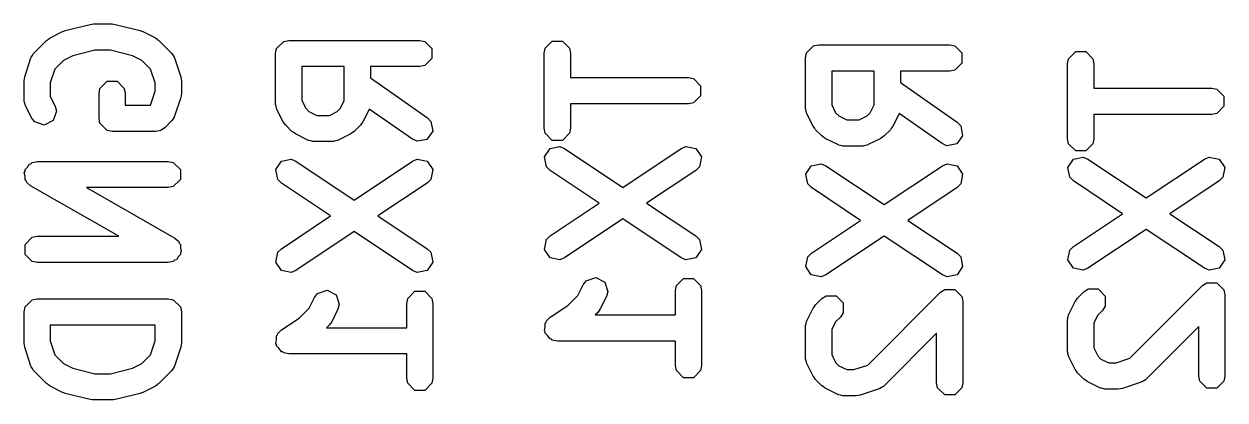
# Model space of a CAD drawing. Header units: inches. Extents: x 5.107 to 5.485, y -3.671 to -3.604.
# Drawn here: x 5.1074 to 5.2876, y -3.6708 to -3.6143 of the extents above; entities that cross this region are included whole.
import ezdxf

# ---------------------------------------------------------------- set-up
doc = ezdxf.new("R2010")
doc.units = ezdxf.units.IN
doc.header["$MEASUREMENT"] = 0
doc.layers.add('BLACK', color=250, linetype='CONTINUOUS')

msp = doc.modelspace()

# ---------------------------------------------------------------- linework, layer by layer
at = {"layer": 'BLACK', "linetype": 'CONTINUOUS'}
for p, q in [((5.11127, -3.61643), (5.11314, -3.61549)), ((5.11314, -3.61549), (5.11335, -3.61543)), ((5.11335, -3.61543), (5.11354, -3.61534)), ((5.11354, -3.61534), (5.11729, -3.6144)), ((5.11729, -3.6144), (5.11753, -3.61439)), ((5.11753, -3.61439), (5.11777, -3.61434)), ((5.11777, -3.61434), (5.12058, -3.61434)), ((5.12058, -3.61434), (5.12082, -3.61439)), ((5.12082, -3.61439), (5.12106, -3.6144)), ((5.12106, -3.6144), (5.12481, -3.61534)), ((5.12481, -3.61534), (5.12501, -3.61543)), ((5.12501, -3.61543), (5.12521, -3.61549)), ((5.12521, -3.61549), (5.12709, -3.61643)), ((5.10888, -3.61867), (5.11076, -3.6168)), ((5.11076, -3.6168), (5.11102, -3.61662)), ((5.11102, -3.61662), (5.11127, -3.61643)), ((5.12709, -3.61643), (5.12734, -3.61662)), ((5.12734, -3.61662), (5.1276, -3.6168)), ((5.1276, -3.6168), (5.12947, -3.61867)), ((5.14527, -3.61802), (5.14634, -3.61696)), ((5.14634, -3.61696), (5.14709, -3.61681)), ((5.14709, -3.61681), (5.16678, -3.61681)), ((5.16678, -3.61681), (5.16753, -3.61696)), ((5.16753, -3.61696), (5.16859, -3.61802)), ((5.18559, -3.61799), (5.18665, -3.61692)), ((5.18665, -3.61692), (5.18816, -3.61692)), ((5.18816, -3.61692), (5.18922, -3.61799)), ((5.10845, -3.61931), (5.10863, -3.61905)), ((5.10863, -3.61905), (5.10879, -3.61877)), ((5.10879, -3.61877), (5.10883, -3.61875)), ((5.10883, -3.61875), (5.10888, -3.61867)), ((5.11471, -3.61911), (5.11331, -3.6198)), ((5.11801, -3.61828), (5.11471, -3.61911)), ((5.12034, -3.61828), (5.11801, -3.61828)), ((5.12365, -3.61911), (5.12034, -3.61828)), ((5.12504, -3.6198), (5.12365, -3.61911)), ((5.12947, -3.61867), (5.12953, -3.61875)), ((5.12953, -3.61875), (5.12957, -3.61877)), ((5.12957, -3.61877), (5.12973, -3.61905)), ((5.12973, -3.61905), (5.1299, -3.61931)), ((5.14512, -3.61877), (5.14527, -3.61802)), ((5.14512, -3.62627), (5.14512, -3.61877)), ((5.16859, -3.61802), (5.16859, -3.61953)), ((5.18544, -3.61874), (5.18559, -3.61799)), ((5.18544, -3.62999), (5.18544, -3.61874)), ((5.18922, -3.61799), (5.18937, -3.61874)), ((5.18937, -3.61874), (5.18937, -3.62239)), ((5.22465, -3.61944), (5.2248, -3.61869)), ((5.2248, -3.61869), (5.22587, -3.61762)), ((5.22587, -3.61762), (5.22662, -3.61747)), ((5.22662, -3.61747), (5.2463, -3.61747)), ((5.2463, -3.61747), (5.24706, -3.61762)), ((5.24706, -3.61762), (5.24812, -3.61869)), ((5.24812, -3.61869), (5.24812, -3.6202)), ((5.26413, -3.61956), (5.2652, -3.61849)), ((5.2652, -3.61849), (5.2667, -3.61849)), ((5.2667, -3.61849), (5.26777, -3.61956)), ((5.10747, -3.62225), (5.1084, -3.61944)), ((5.1084, -3.61944), (5.10845, -3.61935)), ((5.10845, -3.61935), (5.10845, -3.61931)), ((5.11331, -3.6198), (5.11199, -3.62113)), ((5.12636, -3.62113), (5.12504, -3.6198)), ((5.1299, -3.61931), (5.1299, -3.61935)), ((5.1299, -3.61935), (5.12995, -3.61944)), ((5.12995, -3.61944), (5.13089, -3.62225)), ((5.15543, -3.62074), (5.14906, -3.62074)), ((5.14906, -3.62074), (5.14906, -3.62581)), ((5.15543, -3.62581), (5.15543, -3.62074)), ((5.16678, -3.62074), (5.15937, -3.62074)), ((5.15937, -3.62074), (5.15937, -3.62244)), ((5.16753, -3.62059), (5.16678, -3.62074)), ((5.16859, -3.61953), (5.16753, -3.62059)), ((5.22465, -3.62694), (5.22465, -3.61944)), ((5.24812, -3.6202), (5.24706, -3.62126)), ((5.26398, -3.62031), (5.26413, -3.61956)), ((5.26398, -3.63156), (5.26398, -3.62031)), ((5.26777, -3.61956), (5.26792, -3.62031)), ((5.26792, -3.62031), (5.26792, -3.62397)), ((5.10737, -3.62287), (5.10743, -3.62256)), ((5.10743, -3.62256), (5.10747, -3.62225)), ((5.11199, -3.62113), (5.1113, -3.62319)), ((5.12705, -3.62319), (5.12636, -3.62113)), ((5.13089, -3.62225), (5.13093, -3.62256)), ((5.13093, -3.62256), (5.13099, -3.62287)), ((5.15937, -3.62244), (5.1679, -3.62841)), ((5.18937, -3.62239), (5.20709, -3.62239)), ((5.20709, -3.62239), (5.20784, -3.62254)), ((5.20784, -3.62254), (5.20891, -3.62361)), ((5.23496, -3.62141), (5.22859, -3.62141)), ((5.22859, -3.62141), (5.22859, -3.62648)), ((5.23496, -3.62648), (5.23496, -3.62141)), ((5.2463, -3.62141), (5.2389, -3.62141)), ((5.2389, -3.62141), (5.2389, -3.62311)), ((5.24706, -3.62126), (5.2463, -3.62141)), ((5.10737, -3.62569), (5.10737, -3.62287)), ((5.1113, -3.62319), (5.1113, -3.62522)), ((5.11862, -3.62475), (5.11876, -3.624)), ((5.11876, -3.624), (5.11983, -3.62293)), ((5.11983, -3.62293), (5.12134, -3.62293)), ((5.12134, -3.62293), (5.1224, -3.624)), ((5.1224, -3.624), (5.12255, -3.62475)), ((5.12636, -3.6265), (5.12705, -3.62443)), ((5.12705, -3.62443), (5.12705, -3.62319)), ((5.13099, -3.62287), (5.13099, -3.62475)), ((5.20891, -3.62361), (5.20891, -3.62512)), ((5.2389, -3.62311), (5.24743, -3.62908)), ((5.26792, -3.62397), (5.28563, -3.62397)), ((5.28563, -3.62397), (5.28639, -3.62412)), ((5.28639, -3.62412), (5.28745, -3.62518)), ((5.10739, -3.62578), (5.10737, -3.62569)), ((5.10737, -3.62583), (5.10739, -3.62578)), ((5.10745, -3.62613), (5.10737, -3.62583)), ((5.10752, -3.62644), (5.10745, -3.62613)), ((5.1113, -3.62522), (5.11203, -3.62668)), ((5.11862, -3.6285), (5.11862, -3.62475)), ((5.12255, -3.62475), (5.12255, -3.62653)), ((5.13089, -3.62537), (5.12995, -3.62818)), ((5.13093, -3.62506), (5.13089, -3.62537)), ((5.13099, -3.62475), (5.13093, -3.62506)), ((5.14514, -3.62637), (5.14512, -3.62627)), ((5.14906, -3.62581), (5.14965, -3.62698)), ((5.15485, -3.62698), (5.15543, -3.62581)), ((5.20709, -3.62633), (5.18937, -3.62633)), ((5.18937, -3.62633), (5.18937, -3.62999)), ((5.20784, -3.62618), (5.20709, -3.62633)), ((5.20891, -3.62512), (5.20784, -3.62618)), ((5.28745, -3.62518), (5.28745, -3.62669)), ((5.10755, -3.62647), (5.10752, -3.62644)), ((5.10757, -3.62657), (5.10755, -3.62647)), ((5.10851, -3.62844), (5.10757, -3.62657)), ((5.11224, -3.62742), (5.11176, -3.62885)), ((5.11203, -3.62668), (5.11224, -3.62742)), ((5.12255, -3.62653), (5.12633, -3.62653)), ((5.12633, -3.62653), (5.12636, -3.6265)), ((5.14513, -3.62641), (5.14514, -3.62637)), ((5.14521, -3.62672), (5.14513, -3.62641)), ((5.14527, -3.62703), (5.14521, -3.62672)), ((5.1453, -3.62706), (5.14527, -3.62703)), ((5.14533, -3.62715), (5.1453, -3.62706)), ((5.14627, -3.62903), (5.14533, -3.62715)), ((5.14965, -3.62698), (5.15013, -3.62747)), ((5.15013, -3.62747), (5.15131, -3.62805)), ((5.15131, -3.62805), (5.15319, -3.62805)), ((5.15319, -3.62805), (5.15436, -3.62747)), ((5.15436, -3.62747), (5.15485, -3.62698)), ((5.15916, -3.62715), (5.15823, -3.62903)), ((5.15918, -3.62711), (5.15916, -3.62715)), ((5.16565, -3.63164), (5.15918, -3.62711)), ((5.22467, -3.62704), (5.22465, -3.62694)), ((5.22465, -3.62708), (5.22467, -3.62704)), ((5.22474, -3.62739), (5.22465, -3.62708)), ((5.2248, -3.6277), (5.22474, -3.62739)), ((5.22483, -3.62773), (5.2248, -3.6277)), ((5.22486, -3.62782), (5.22483, -3.62773)), ((5.2258, -3.6297), (5.22486, -3.62782)), ((5.22859, -3.62648), (5.22917, -3.62765)), ((5.22917, -3.62765), (5.22966, -3.62814)), ((5.22966, -3.62814), (5.23083, -3.62872)), ((5.23272, -3.62872), (5.23389, -3.62814)), ((5.23389, -3.62814), (5.23437, -3.62765)), ((5.23437, -3.62765), (5.23496, -3.62648)), ((5.23869, -3.62782), (5.23775, -3.6297)), ((5.2387, -3.62777), (5.23869, -3.62782)), ((5.24517, -3.6323), (5.2387, -3.62777)), ((5.28563, -3.62791), (5.26792, -3.62791)), ((5.26792, -3.62791), (5.26792, -3.63156)), ((5.28639, -3.62776), (5.28563, -3.62791)), ((5.28745, -3.62669), (5.28639, -3.62776)), ((5.10898, -3.62905), (5.10851, -3.62844)), ((5.11041, -3.62952), (5.10898, -3.62905)), ((5.11176, -3.62885), (5.11041, -3.62952)), ((5.11876, -3.62925), (5.11862, -3.6285)), ((5.11983, -3.63032), (5.11876, -3.62925)), ((5.11876, -3.62925), (5.11876, -3.62925)), ((5.12854, -3.62989), (5.1279, -3.63032)), ((5.12947, -3.62895), (5.12854, -3.62989)), ((5.12953, -3.62887), (5.12947, -3.62895)), ((5.12957, -3.62885), (5.12953, -3.62887)), ((5.12973, -3.62858), (5.12957, -3.62885)), ((5.1299, -3.62831), (5.12973, -3.62858)), ((5.12995, -3.62818), (5.1299, -3.62827)), ((5.1299, -3.62827), (5.1299, -3.62831)), ((5.14646, -3.62928), (5.14627, -3.62903)), ((5.14664, -3.62954), (5.14646, -3.62928)), ((5.14757, -3.63048), (5.14664, -3.62954)), ((5.15786, -3.62954), (5.15692, -3.63048)), ((5.15803, -3.62928), (5.15786, -3.62954)), ((5.15823, -3.62903), (5.15803, -3.62928)), ((5.1679, -3.62841), (5.16844, -3.62896)), ((5.16844, -3.62896), (5.1687, -3.63045)), ((5.22599, -3.62995), (5.2258, -3.6297)), ((5.22616, -3.63021), (5.22599, -3.62995)), ((5.23083, -3.62872), (5.23272, -3.62872)), ((5.23756, -3.62995), (5.23738, -3.63021)), ((5.23775, -3.6297), (5.23756, -3.62995)), ((5.24743, -3.62908), (5.24796, -3.62963)), ((5.24796, -3.62963), (5.24823, -3.63112)), ((5.12058, -3.63047), (5.11983, -3.63032)), ((5.12715, -3.63047), (5.12058, -3.63047)), ((5.1279, -3.63032), (5.12715, -3.63047)), ((5.1279, -3.63032), (5.1279, -3.63032)), ((5.14784, -3.63065), (5.14757, -3.63048)), ((5.14809, -3.63085), (5.14784, -3.63065)), ((5.14996, -3.63178), (5.14809, -3.63085)), ((5.15641, -3.63085), (5.15453, -3.63178)), ((5.15666, -3.63065), (5.15641, -3.63085)), ((5.15692, -3.63048), (5.15666, -3.63065)), ((5.16635, -3.63194), (5.16565, -3.63164)), ((5.16783, -3.63168), (5.16635, -3.63194)), ((5.1687, -3.63045), (5.16783, -3.63168)), ((5.18559, -3.63074), (5.18544, -3.62999)), ((5.18665, -3.63181), (5.18559, -3.63074)), ((5.18922, -3.63074), (5.18816, -3.63181)), ((5.18937, -3.62999), (5.18922, -3.63074)), ((5.2271, -3.63115), (5.22616, -3.63021)), ((5.22736, -3.63132), (5.2271, -3.63115)), ((5.22761, -3.63152), (5.22736, -3.63132)), ((5.22949, -3.63245), (5.22761, -3.63152)), ((5.23594, -3.63152), (5.23406, -3.63245)), ((5.23618, -3.63132), (5.23594, -3.63152)), ((5.23645, -3.63115), (5.23618, -3.63132)), ((5.23738, -3.63021), (5.23645, -3.63115)), ((5.24823, -3.63112), (5.24736, -3.63235)), ((5.26413, -3.63231), (5.26398, -3.63156)), ((5.26792, -3.63156), (5.26777, -3.63231)), ((5.15006, -3.63181), (5.14996, -3.63178)), ((5.15009, -3.63184), (5.15006, -3.63181)), ((5.1504, -3.6319), (5.15009, -3.63184)), ((5.1507, -3.63199), (5.1504, -3.6319)), ((5.15074, -3.63197), (5.1507, -3.63199)), ((5.15084, -3.63199), (5.15074, -3.63197)), ((5.15365, -3.63199), (5.15084, -3.63199)), ((5.15375, -3.63197), (5.15365, -3.63199)), ((5.15379, -3.63199), (5.15375, -3.63197)), ((5.1541, -3.6319), (5.15379, -3.63199)), ((5.15441, -3.63184), (5.1541, -3.6319)), ((5.15444, -3.63181), (5.15441, -3.63184)), ((5.15453, -3.63178), (5.15444, -3.63181)), ((5.18547, -3.63429), (5.18631, -3.63304)), ((5.18631, -3.63304), (5.18779, -3.63274)), ((5.18816, -3.63181), (5.18665, -3.63181)), ((5.18779, -3.63274), (5.1885, -3.63304)), ((5.1885, -3.63304), (5.19725, -3.63887)), ((5.19725, -3.63887), (5.206, -3.63304)), ((5.206, -3.63304), (5.20671, -3.63274)), ((5.20671, -3.63274), (5.20819, -3.63304)), ((5.20819, -3.63304), (5.20902, -3.63429)), ((5.22958, -3.63248), (5.22949, -3.63245)), ((5.22961, -3.63251), (5.22958, -3.63248)), ((5.22992, -3.63257), (5.22961, -3.63251)), ((5.23023, -3.63266), (5.22992, -3.63257)), ((5.23027, -3.63264), (5.23023, -3.63266)), ((5.23037, -3.63266), (5.23027, -3.63264)), ((5.23318, -3.63266), (5.23037, -3.63266)), ((5.23328, -3.63264), (5.23318, -3.63266)), ((5.23332, -3.63266), (5.23328, -3.63264)), ((5.23362, -3.63257), (5.23332, -3.63266)), ((5.23393, -3.63251), (5.23362, -3.63257)), ((5.23397, -3.63248), (5.23393, -3.63251)), ((5.23406, -3.63245), (5.23397, -3.63248)), ((5.24588, -3.63261), (5.24517, -3.6323)), ((5.24736, -3.63235), (5.24588, -3.63261)), ((5.2652, -3.63338), (5.26413, -3.63231)), ((5.2667, -3.63338), (5.2652, -3.63338)), ((5.26777, -3.63231), (5.2667, -3.63338)), ((5.10813, -3.63538), (5.10839, -3.63531)), ((5.10839, -3.63531), (5.10858, -3.63512)), ((5.10858, -3.63512), (5.10933, -3.63497)), ((5.10933, -3.63497), (5.12902, -3.63497)), ((5.12902, -3.63497), (5.12977, -3.63512)), ((5.12977, -3.63512), (5.13084, -3.63618)), ((5.14516, -3.6362), (5.146, -3.63495)), ((5.146, -3.63495), (5.14747, -3.63465)), ((5.14747, -3.63465), (5.14818, -3.63495)), ((5.14818, -3.63495), (5.15693, -3.64078)), ((5.15693, -3.64078), (5.16568, -3.63495)), ((5.16568, -3.63495), (5.16639, -3.63465)), ((5.16639, -3.63465), (5.16787, -3.63495)), ((5.16787, -3.63495), (5.16871, -3.6362)), ((5.18577, -3.63577), (5.18547, -3.63429)), ((5.20902, -3.63429), (5.20873, -3.63577)), ((5.22552, -3.63562), (5.227, -3.63532)), ((5.227, -3.63532), (5.22771, -3.63562)), ((5.24521, -3.63562), (5.24592, -3.63532)), ((5.24592, -3.63532), (5.2474, -3.63562)), ((5.26402, -3.63587), (5.26485, -3.63461)), ((5.26485, -3.63461), (5.26633, -3.63432)), ((5.26633, -3.63432), (5.26704, -3.63461)), ((5.26704, -3.63461), (5.27579, -3.64044)), ((5.27579, -3.64044), (5.28454, -3.63461)), ((5.28454, -3.63461), (5.28525, -3.63432)), ((5.28525, -3.63432), (5.28673, -3.63461)), ((5.28673, -3.63461), (5.28757, -3.63587)), ((5.10738, -3.63669), (5.10752, -3.63645)), ((5.10752, -3.63718), (5.10738, -3.63669)), ((5.10752, -3.63618), (5.10788, -3.63582)), ((5.10752, -3.63645), (5.10752, -3.63618)), ((5.10788, -3.63582), (5.10813, -3.63538)), ((5.13084, -3.63618), (5.13084, -3.63769)), ((5.14546, -3.63768), (5.14516, -3.6362)), ((5.16871, -3.6362), (5.16841, -3.63768)), ((5.18631, -3.63631), (5.18577, -3.63577)), ((5.1937, -3.64124), (5.18631, -3.63631)), ((5.20818, -3.63631), (5.2008, -3.64124)), ((5.20873, -3.63577), (5.20818, -3.63631)), ((5.22469, -3.63687), (5.22552, -3.63562)), ((5.22498, -3.63835), (5.22469, -3.63687)), ((5.22771, -3.63562), (5.23646, -3.64145)), ((5.23646, -3.64145), (5.24521, -3.63562)), ((5.2474, -3.63562), (5.24823, -3.63687)), ((5.24823, -3.63687), (5.24794, -3.63835)), ((5.26431, -3.63734), (5.26402, -3.63587)), ((5.28757, -3.63587), (5.28727, -3.63734)), ((5.10752, -3.63769), (5.10752, -3.63718)), ((5.10771, -3.63788), (5.10752, -3.63769)), ((5.10778, -3.63814), (5.10771, -3.63788)), ((5.10836, -3.63864), (5.10778, -3.63814)), ((5.12161, -3.64621), (5.10836, -3.63864)), ((5.12902, -3.6389), (5.11675, -3.6389)), ((5.11675, -3.6389), (5.13, -3.64647)), ((5.12977, -3.63875), (5.12902, -3.6389)), ((5.13084, -3.63769), (5.12977, -3.63875)), ((5.146, -3.63822), (5.14546, -3.63768)), ((5.15338, -3.64315), (5.146, -3.63822)), ((5.16787, -3.63822), (5.16048, -3.64315)), ((5.16841, -3.63768), (5.16787, -3.63822)), ((5.22553, -3.63889), (5.22498, -3.63835)), ((5.23291, -3.64382), (5.22553, -3.63889)), ((5.2474, -3.63889), (5.24001, -3.64382)), ((5.24794, -3.63835), (5.2474, -3.63889)), ((5.26486, -3.63789), (5.26431, -3.63734)), ((5.27224, -3.64281), (5.26486, -3.63789)), ((5.28673, -3.63789), (5.27934, -3.64281)), ((5.28727, -3.63734), (5.28673, -3.63789)), ((5.18631, -3.64616), (5.1937, -3.64124)), ((5.2008, -3.64124), (5.20818, -3.64616)), ((5.146, -3.64807), (5.15338, -3.64315)), ((5.16048, -3.64315), (5.16787, -3.64807)), ((5.19725, -3.6436), (5.1885, -3.64944)), ((5.206, -3.64944), (5.19725, -3.6436)), ((5.22553, -3.64874), (5.23291, -3.64382)), ((5.24001, -3.64382), (5.2474, -3.64874)), ((5.26486, -3.64773), (5.27224, -3.64281)), ((5.27934, -3.64281), (5.28673, -3.64773)), ((5.15693, -3.64551), (5.14818, -3.65135)), ((5.16568, -3.65135), (5.15693, -3.64551)), ((5.18577, -3.6467), (5.18631, -3.64616)), ((5.20818, -3.64616), (5.20873, -3.6467)), ((5.27579, -3.64518), (5.26704, -3.65101)), ((5.28454, -3.65101), (5.27579, -3.64518)), ((5.10752, -3.64743), (5.10858, -3.64636)), ((5.10752, -3.64894), (5.10752, -3.64743)), ((5.10858, -3.64636), (5.10933, -3.64621)), ((5.10933, -3.64621), (5.12161, -3.64621)), ((5.13, -3.64647), (5.13058, -3.64698)), ((5.13058, -3.64698), (5.13065, -3.64724)), ((5.13065, -3.64724), (5.13084, -3.64743)), ((5.13084, -3.64743), (5.13084, -3.64794)), ((5.13084, -3.64794), (5.13097, -3.64843)), ((5.18547, -3.64818), (5.18577, -3.6467)), ((5.20873, -3.6467), (5.20902, -3.64818)), ((5.23646, -3.64618), (5.22771, -3.65201)), ((5.24521, -3.65201), (5.23646, -3.64618)), ((5.26431, -3.64828), (5.26486, -3.64773)), ((5.28673, -3.64773), (5.28727, -3.64828)), ((5.10858, -3.65), (5.10752, -3.64894)), ((5.13023, -3.64974), (5.12996, -3.64981)), ((5.13048, -3.6493), (5.13023, -3.64974)), ((5.13084, -3.64894), (5.13048, -3.6493)), ((5.13097, -3.64843), (5.13084, -3.64867)), ((5.13084, -3.64867), (5.13084, -3.64894)), ((5.14516, -3.65009), (5.14546, -3.64861)), ((5.14546, -3.64861), (5.146, -3.64807)), ((5.16787, -3.64807), (5.16841, -3.64861)), ((5.16841, -3.64861), (5.16871, -3.65009)), ((5.18631, -3.64943), (5.18547, -3.64818)), ((5.18779, -3.64973), (5.18631, -3.64943)), ((5.1885, -3.64944), (5.18779, -3.64973)), ((5.20671, -3.64973), (5.206, -3.64944)), ((5.20819, -3.64943), (5.20671, -3.64973)), ((5.20902, -3.64818), (5.20819, -3.64943)), ((5.22469, -3.65076), (5.22498, -3.64928)), ((5.22498, -3.64928), (5.22553, -3.64874)), ((5.2474, -3.64874), (5.24794, -3.64928)), ((5.24794, -3.64928), (5.24823, -3.65076)), ((5.26402, -3.64975), (5.26431, -3.64828)), ((5.26485, -3.65101), (5.26402, -3.64975)), ((5.28757, -3.64975), (5.28673, -3.65101)), ((5.28727, -3.64828), (5.28757, -3.64975)), ((5.10933, -3.65015), (5.10858, -3.65)), ((5.12902, -3.65015), (5.10933, -3.65015)), ((5.12977, -3.65), (5.12902, -3.65015)), ((5.12996, -3.64981), (5.12977, -3.65)), ((5.146, -3.65134), (5.14516, -3.65009)), ((5.14747, -3.65164), (5.146, -3.65134)), ((5.14818, -3.65135), (5.14747, -3.65164)), ((5.16639, -3.65164), (5.16568, -3.65135)), ((5.16787, -3.65134), (5.16639, -3.65164)), ((5.16871, -3.65009), (5.16787, -3.65134)), ((5.22552, -3.65201), (5.22469, -3.65076)), ((5.24823, -3.65076), (5.2474, -3.65201)), ((5.26633, -3.6513), (5.26485, -3.65101)), ((5.26704, -3.65101), (5.26633, -3.6513)), ((5.28525, -3.6513), (5.28454, -3.65101)), ((5.28673, -3.65101), (5.28525, -3.6513)), ((5.19127, -3.65348), (5.19174, -3.65287)), ((5.19174, -3.65287), (5.19317, -3.6524)), ((5.19317, -3.6524), (5.19452, -3.65307)), ((5.19452, -3.65307), (5.19499, -3.6545)), ((5.20527, -3.65361), (5.20634, -3.65254)), ((5.20634, -3.65254), (5.20784, -3.65254)), ((5.20784, -3.65254), (5.20891, -3.65361)), ((5.227, -3.65231), (5.22552, -3.65201)), ((5.22771, -3.65201), (5.227, -3.65231)), ((5.24592, -3.65231), (5.24521, -3.65201)), ((5.2474, -3.65201), (5.24592, -3.65231)), ((5.28424, -3.6536), (5.28488, -3.65318)), ((5.28488, -3.65318), (5.28639, -3.65318)), ((5.28639, -3.65318), (5.28745, -3.65424)), ((5.15095, -3.65539), (5.15143, -3.65478)), ((5.15143, -3.65478), (5.15285, -3.65431)), ((5.15285, -3.65431), (5.1542, -3.65498)), ((5.1542, -3.65498), (5.15468, -3.65641)), ((5.16496, -3.65552), (5.16602, -3.65445)), ((5.16602, -3.65445), (5.16753, -3.65445)), ((5.16753, -3.65445), (5.16859, -3.65552)), ((5.18896, -3.65658), (5.19047, -3.65507)), ((5.19047, -3.65507), (5.19127, -3.65348)), ((5.19499, -3.6545), (5.19479, -3.65524)), ((5.20512, -3.65436), (5.20527, -3.65361)), ((5.20512, -3.65801), (5.20512, -3.65436)), ((5.20891, -3.65361), (5.20906, -3.65436)), ((5.20906, -3.65436), (5.20906, -3.66561)), ((5.2271, -3.65555), (5.22774, -3.65512)), ((5.22774, -3.65512), (5.22925, -3.65512)), ((5.22925, -3.65512), (5.23031, -3.65619)), ((5.23399, -3.66553), (5.24491, -3.65461)), ((5.24491, -3.65461), (5.24555, -3.65418)), ((5.24555, -3.65418), (5.24706, -3.65418)), ((5.24706, -3.65418), (5.24812, -3.65525)), ((5.26549, -3.65548), (5.26643, -3.65454)), ((5.26643, -3.65454), (5.26707, -3.65411)), ((5.26707, -3.65411), (5.26858, -3.65411)), ((5.26858, -3.65411), (5.26964, -3.65518)), ((5.26964, -3.65518), (5.26964, -3.65669)), ((5.27332, -3.66452), (5.28424, -3.6536)), ((5.28745, -3.65424), (5.28745, -3.65424)), ((5.28745, -3.65424), (5.2876, -3.655)), ((5.2876, -3.655), (5.2876, -3.66718)), ((5.10737, -3.65756), (5.10752, -3.6568)), ((5.10752, -3.6568), (5.10858, -3.65574)), ((5.10858, -3.65574), (5.10933, -3.65559)), ((5.10933, -3.65559), (5.12902, -3.65559)), ((5.12902, -3.65559), (5.12977, -3.65574)), ((5.12977, -3.65574), (5.13084, -3.6568)), ((5.13084, -3.6568), (5.13099, -3.65756)), ((5.14865, -3.65849), (5.15016, -3.65698)), ((5.15016, -3.65698), (5.15095, -3.65539)), ((5.15468, -3.65641), (5.15448, -3.65715)), ((5.16481, -3.65627), (5.16496, -3.65552)), ((5.16481, -3.65992), (5.16481, -3.65627)), ((5.16859, -3.65552), (5.16874, -3.65627)), ((5.16874, -3.65627), (5.16874, -3.66752)), ((5.18631, -3.65835), (5.18896, -3.65658)), ((5.19479, -3.65524), (5.19385, -3.65711)), ((5.2258, -3.657), (5.22599, -3.65675)), ((5.22599, -3.65675), (5.22616, -3.65648)), ((5.22616, -3.65648), (5.2271, -3.65555)), ((5.23031, -3.65619), (5.23031, -3.65769)), ((5.24812, -3.65525), (5.24812, -3.65525)), ((5.24812, -3.65525), (5.24827, -3.656)), ((5.24827, -3.656), (5.24827, -3.66819)), ((5.26419, -3.65787), (5.26513, -3.65599)), ((5.26513, -3.65599), (5.26532, -3.65574)), ((5.26532, -3.65574), (5.26549, -3.65548)), ((5.26964, -3.65669), (5.26922, -3.65733)), ((5.10737, -3.66224), (5.10737, -3.65756)), ((5.13099, -3.65756), (5.13099, -3.66224)), ((5.146, -3.66026), (5.14865, -3.65849)), ((5.15448, -3.65715), (5.15354, -3.65902)), ((5.18577, -3.65889), (5.18631, -3.65835)), ((5.19348, -3.65763), (5.1931, -3.65801)), ((5.1931, -3.65801), (5.20512, -3.65801)), ((5.19366, -3.65736), (5.19348, -3.65763)), ((5.19385, -3.65711), (5.19366, -3.65736)), ((5.22486, -3.65887), (5.2258, -3.657)), ((5.22989, -3.65833), (5.22917, -3.65904)), ((5.23031, -3.65769), (5.22989, -3.65833)), ((5.26398, -3.65875), (5.264, -3.65865)), ((5.26398, -3.66343), (5.26398, -3.65875)), ((5.26399, -3.65861), (5.26407, -3.6583)), ((5.264, -3.65865), (5.26399, -3.65861)), ((5.26407, -3.6583), (5.26413, -3.65799)), ((5.26413, -3.65799), (5.26416, -3.65796)), ((5.26416, -3.65796), (5.26419, -3.65787)), ((5.2685, -3.65804), (5.26792, -3.65921)), ((5.26922, -3.65733), (5.2685, -3.65804)), ((5.12705, -3.65953), (5.1113, -3.65953)), ((5.1113, -3.65953), (5.1113, -3.66192)), ((5.12705, -3.66192), (5.12705, -3.65953)), ((5.14546, -3.6608), (5.146, -3.66026)), ((5.15317, -3.65954), (5.15278, -3.65992)), ((5.15278, -3.65992), (5.16481, -3.65992)), ((5.15335, -3.65927), (5.15317, -3.65954)), ((5.15354, -3.65902), (5.15335, -3.65927)), ((5.18547, -3.66037), (5.18559, -3.6598)), ((5.18559, -3.66053), (5.18547, -3.66037)), ((5.18559, -3.65923), (5.18573, -3.65909)), ((5.18559, -3.6598), (5.18559, -3.65923)), ((5.18559, -3.66074), (5.18559, -3.66053)), ((5.18573, -3.65909), (5.18577, -3.65889)), ((5.22465, -3.65961), (5.22474, -3.65931)), ((5.22467, -3.65965), (5.22465, -3.65961)), ((5.22465, -3.65975), (5.22467, -3.65965)), ((5.22465, -3.66444), (5.22465, -3.65975)), ((5.22474, -3.65931), (5.2248, -3.659)), ((5.2248, -3.659), (5.22483, -3.65897)), ((5.22483, -3.65897), (5.22486, -3.65887)), ((5.22917, -3.65904), (5.22859, -3.66022)), ((5.22859, -3.66022), (5.22859, -3.66397)), ((5.26792, -3.65921), (5.26792, -3.66297)), ((5.28367, -3.65975), (5.27578, -3.66764)), ((5.28367, -3.66718), (5.28367, -3.65975)), ((5.10743, -3.66255), (5.10737, -3.66224)), ((5.1113, -3.66192), (5.11199, -3.66399)), ((5.12636, -3.66399), (5.12705, -3.66192)), ((5.13099, -3.66224), (5.13093, -3.66255)), ((5.14516, -3.66228), (5.14527, -3.66171)), ((5.14527, -3.66244), (5.14516, -3.66228)), ((5.14527, -3.66114), (5.14542, -3.661)), ((5.14527, -3.66171), (5.14527, -3.66114)), ((5.14542, -3.661), (5.14546, -3.6608)), ((5.18599, -3.66114), (5.18559, -3.66074)), ((5.18631, -3.66162), (5.18599, -3.66114)), ((5.18651, -3.66166), (5.18631, -3.66162)), ((5.18665, -3.6618), (5.18651, -3.66166)), ((5.18741, -3.66195), (5.18665, -3.6618)), ((5.20512, -3.66195), (5.18741, -3.66195)), ((5.20512, -3.66561), (5.20512, -3.66195)), ((5.24433, -3.66075), (5.23645, -3.66864)), ((5.24433, -3.66819), (5.24433, -3.66075)), ((5.10747, -3.66287), (5.10743, -3.66255)), ((5.1084, -3.66568), (5.10747, -3.66287)), ((5.11199, -3.66399), (5.11331, -3.66531)), ((5.12504, -3.66531), (5.12636, -3.66399)), ((5.13089, -3.66287), (5.12995, -3.66568)), ((5.13093, -3.66255), (5.13089, -3.66287)), ((5.14527, -3.66265), (5.14527, -3.66244)), ((5.14568, -3.66305), (5.14527, -3.66265)), ((5.146, -3.66353), (5.14568, -3.66305)), ((5.14619, -3.66357), (5.146, -3.66353)), ((5.14634, -3.66371), (5.14619, -3.66357)), ((5.14709, -3.66386), (5.14634, -3.66371)), ((5.16481, -3.66386), (5.14709, -3.66386)), ((5.16481, -3.66752), (5.16481, -3.66386)), ((5.22859, -3.66397), (5.22917, -3.66515)), ((5.264, -3.66353), (5.26398, -3.66343)), ((5.26399, -3.66357), (5.264, -3.66353)), ((5.26407, -3.66388), (5.26399, -3.66357)), ((5.26413, -3.66419), (5.26407, -3.66388)), ((5.26416, -3.66422), (5.26413, -3.66419)), ((5.26792, -3.66297), (5.2685, -3.66414)), ((5.2685, -3.66414), (5.26899, -3.66463)), ((5.10845, -3.66576), (5.1084, -3.66568)), ((5.10845, -3.66581), (5.10845, -3.66576)), ((5.10863, -3.66607), (5.10845, -3.66581)), ((5.11331, -3.66531), (5.11471, -3.66601)), ((5.12365, -3.66601), (5.12504, -3.66531)), ((5.1299, -3.66581), (5.12973, -3.66607)), ((5.12995, -3.66568), (5.1299, -3.66576)), ((5.1299, -3.66576), (5.1299, -3.66581)), ((5.20527, -3.66636), (5.20512, -3.66561)), ((5.20906, -3.66561), (5.20891, -3.66636)), ((5.22467, -3.66453), (5.22465, -3.66444)), ((5.22465, -3.66458), (5.22467, -3.66453)), ((5.22474, -3.66488), (5.22465, -3.66458)), ((5.2248, -3.66519), (5.22474, -3.66488)), ((5.22483, -3.66522), (5.2248, -3.66519)), ((5.22486, -3.66532), (5.22483, -3.66522)), ((5.2258, -3.66719), (5.22486, -3.66532)), ((5.22917, -3.66515), (5.22966, -3.66563)), ((5.22966, -3.66563), (5.23083, -3.66622)), ((5.23192, -3.66622), (5.23399, -3.66553)), ((5.26419, -3.66431), (5.26416, -3.66422)), ((5.26513, -3.66619), (5.26419, -3.66431)), ((5.26899, -3.66463), (5.27016, -3.66521)), ((5.27016, -3.66521), (5.27125, -3.66521)), ((5.27125, -3.66521), (5.27332, -3.66452)), ((5.10879, -3.66635), (5.10863, -3.66607)), ((5.10883, -3.66637), (5.10879, -3.66635)), ((5.10888, -3.66645), (5.10883, -3.66637)), ((5.11076, -3.66832), (5.10888, -3.66645)), ((5.11471, -3.66601), (5.11801, -3.66684)), ((5.11801, -3.66684), (5.12034, -3.66684)), ((5.12034, -3.66684), (5.12365, -3.66601)), ((5.12947, -3.66645), (5.1276, -3.66832)), ((5.12953, -3.66637), (5.12947, -3.66645)), ((5.12957, -3.66635), (5.12953, -3.66637)), ((5.12973, -3.66607), (5.12957, -3.66635)), ((5.16496, -3.66827), (5.16481, -3.66752)), ((5.16874, -3.66752), (5.16859, -3.66827)), ((5.20634, -3.66743), (5.20527, -3.66636)), ((5.20784, -3.66743), (5.20634, -3.66743)), ((5.20891, -3.66636), (5.20784, -3.66743)), ((5.22599, -3.66744), (5.2258, -3.66719)), ((5.22616, -3.6677), (5.22599, -3.66744)), ((5.2271, -3.66864), (5.22616, -3.6677)), ((5.23083, -3.66622), (5.23192, -3.66622)), ((5.26532, -3.66644), (5.26513, -3.66619)), ((5.26549, -3.6667), (5.26532, -3.66644)), ((5.26643, -3.66764), (5.26549, -3.6667)), ((5.26669, -3.66781), (5.26643, -3.66764)), ((5.27568, -3.66773), (5.2754, -3.66789)), ((5.2757, -3.66769), (5.27568, -3.66773)), ((5.27578, -3.66764), (5.2757, -3.66769)), ((5.28382, -3.66794), (5.28367, -3.66718)), ((5.2876, -3.66718), (5.28745, -3.66794)), ((5.11102, -3.6685), (5.11076, -3.66832)), ((5.11127, -3.66869), (5.11102, -3.6685)), ((5.11314, -3.66963), (5.11127, -3.66869)), ((5.12709, -3.66869), (5.12521, -3.66963)), ((5.12734, -3.6685), (5.12709, -3.66869)), ((5.1276, -3.66832), (5.12734, -3.6685)), ((5.16602, -3.66934), (5.16496, -3.66827)), ((5.16753, -3.66934), (5.16602, -3.66934)), ((5.16859, -3.66827), (5.16753, -3.66934)), ((5.22736, -3.66882), (5.2271, -3.66864)), ((5.22761, -3.66901), (5.22736, -3.66882)), ((5.22949, -3.66995), (5.22761, -3.66901)), ((5.23568, -3.66912), (5.23287, -3.67005)), ((5.23576, -3.66907), (5.23568, -3.66912)), ((5.23581, -3.66907), (5.23576, -3.66907)), ((5.23607, -3.66889), (5.23581, -3.66907)), ((5.23634, -3.66874), (5.23607, -3.66889)), ((5.23636, -3.6687), (5.23634, -3.66874)), ((5.23645, -3.66864), (5.23636, -3.6687)), ((5.24448, -3.66894), (5.24433, -3.66819)), ((5.24555, -3.67001), (5.24448, -3.66894)), ((5.24812, -3.66894), (5.24706, -3.67001)), ((5.24827, -3.66819), (5.24812, -3.66894)), ((5.26694, -3.66801), (5.26669, -3.66781)), ((5.26882, -3.66894), (5.26694, -3.66801)), ((5.26891, -3.66897), (5.26882, -3.66894)), ((5.26895, -3.669), (5.26891, -3.66897)), ((5.26925, -3.66906), (5.26895, -3.669)), ((5.26956, -3.66915), (5.26925, -3.66906)), ((5.2696, -3.66913), (5.26956, -3.66915)), ((5.2697, -3.66915), (5.2696, -3.66913)), ((5.27157, -3.66915), (5.2697, -3.66915)), ((5.27188, -3.66909), (5.27157, -3.66915)), ((5.2722, -3.66905), (5.27188, -3.66909)), ((5.27501, -3.66811), (5.2722, -3.66905)), ((5.27509, -3.66806), (5.27501, -3.66811)), ((5.27514, -3.66806), (5.27509, -3.66806)), ((5.2754, -3.66789), (5.27514, -3.66806)), ((5.28488, -3.669), (5.28382, -3.66794)), ((5.28639, -3.669), (5.28488, -3.669)), ((5.28745, -3.66794), (5.28639, -3.669)), ((5.11335, -3.66969), (5.11314, -3.66963)), ((5.11354, -3.66978), (5.11335, -3.66969)), ((5.11729, -3.67072), (5.11354, -3.66978)), ((5.11753, -3.67073), (5.11729, -3.67072)), ((5.11777, -3.67077), (5.11753, -3.67073)), ((5.12058, -3.67077), (5.11777, -3.67077)), ((5.12082, -3.67073), (5.12058, -3.67077)), ((5.12106, -3.67072), (5.12082, -3.67073)), ((5.12481, -3.66978), (5.12106, -3.67072)), ((5.12501, -3.66969), (5.12481, -3.66978)), ((5.12521, -3.66963), (5.12501, -3.66969)), ((5.22958, -3.66997), (5.22949, -3.66995)), ((5.22961, -3.67001), (5.22958, -3.66997)), ((5.22992, -3.67007), (5.22961, -3.67001)), ((5.23023, -3.67015), (5.22992, -3.67007)), ((5.23027, -3.67014), (5.23023, -3.67015)), ((5.23037, -3.67016), (5.23027, -3.67014)), ((5.23224, -3.67016), (5.23037, -3.67016)), ((5.23255, -3.67009), (5.23224, -3.67016)), ((5.23287, -3.67005), (5.23255, -3.67009)), ((5.24706, -3.67001), (5.24555, -3.67001))]:
    msp.add_line(p, q, dxfattribs=at)

doc.saveas('drawing.dxf')
